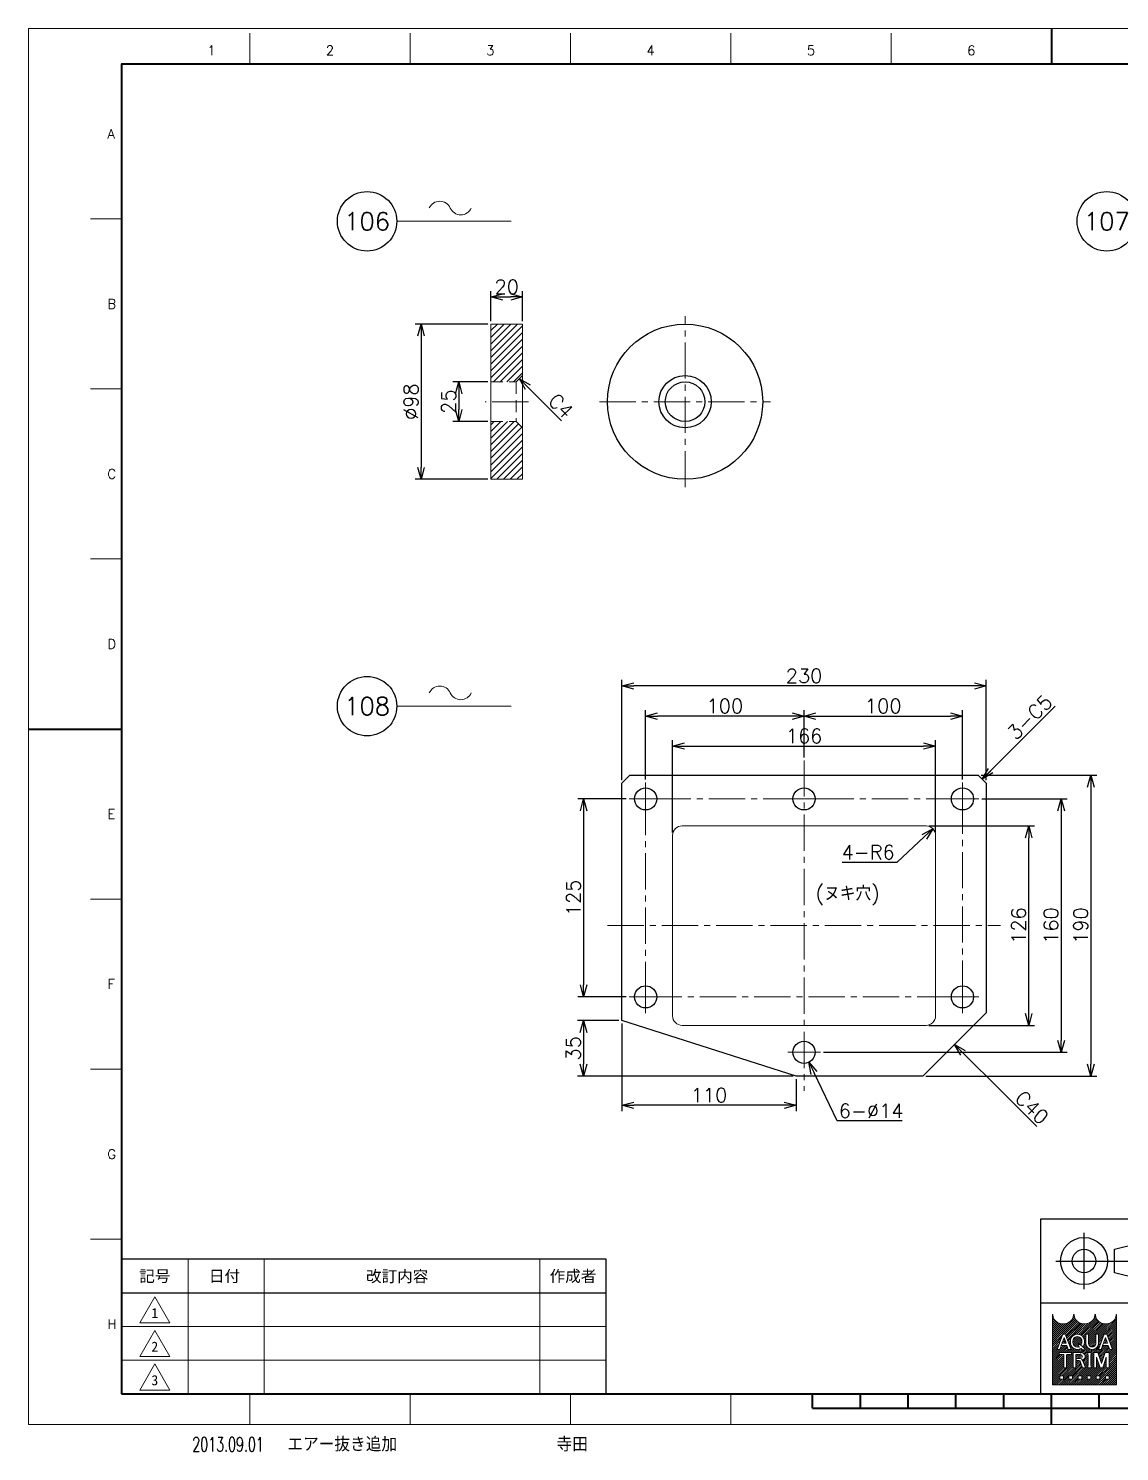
# Model space of a CAD drawing. Header units: millimetres. Extents: x 0 to 1252, y -17 to 882.
# Drawn here: x 0 to 689, y -17 to 882 of the extents above; entities that cross this region are included whole.
import ezdxf
from ezdxf import colors
from ezdxf.entities.mleader import LeaderData, LeaderLine
from ezdxf.enums import TextEntityAlignment as Align
from ezdxf.math import Vec2, Vec3

# ---------------------------------------------------------------- set-up
doc = ezdxf.new("R2010")
doc.units = ezdxf.units.MM
doc.header["$LTSCALE"] = 1.2
doc.header["$PDMODE"] = 99
doc.header["$PDSIZE"] = 1
doc.linetypes.add('CENTER2', pattern=[28.575, 19.05, -3.175, 3.175, -3.175])
doc.linetypes.add('HIDDEN', pattern=[9.525, 6.35, -3.175])
for name, color, linetype, lineweight in [('04_HIDDEN', 2, 'HIDDEN', 13), ('05_CENTER', 4, 'CENTER2', 13), ('07_TEXT', 3, 'Continuous', 13), ('08_DIM', 3, 'Continuous', 13), ('90_FRAME', 5, 'Continuous', 35)]:
    doc.layers.add(name, color=color, linetype=linetype, lineweight=lineweight)
doc.layers.add('91_BLANK', color=5, linetype='Continuous', lineweight=0, plot=False)
doc.styles.add('KSS_TXT', font='txt.shx', dxfattribs={"bigfont": 'extfont2.shx'})
doc.styles.add('KSS_TXT_L', font='txt.shx', dxfattribs={"height": 9, "bigfont": 'extfont2.shx'})
doc.styles.add('KSS_TXT_S', font='txt.shx', dxfattribs={"height": 6, "bigfont": 'extfont2.shx'})
doc.styles.add('MS_G', font='MS Gothic.ttf')
doc.styles.get("Standard").update_dxf_attribs({"font": 'txt.shx', "bigfont": 'extfont2.shx'})
doc.styles.add('表題用', font='MS PGothic.ttf')
doc.dimstyles.new('KSS_DIM', dxfattribs={"dimscale": 3, "dimtxt": 3, "dimasz": 2.5, "dimexe": 1.25, "dimexo": 0.625, "dimtad": 1, "dimdsep": 46, "dimtxsty": 'KSS_TXT', "dimblk": 'OPEN30', "dimcen": 0, "dimazin": 2, "dimtfac": 0.75, "dimtmove": 0, "dimatfit": 3, "dimldrblk": 'OPEN30', "dimfxl": 1.25, "dimtolj": 1, "dimarcsym": 0})
doc.dimstyles.new('KSS_DIM$3', dxfattribs={"dimscale": 3, "dimtxt": 3, "dimasz": 2.5, "dimexe": 1.25, "dimexo": 0.625, "dimtad": 1, "dimtih": 1, "dimtoh": 1, "dimdsep": 46, "dimtxsty": 'KSS_TXT', "dimblk": 'OPEN30', "dimcen": 0, "dimazin": 2, "dimtfac": 0.75, "dimtofl": 0, "dimtmove": 0, "dimatfit": 3, "dimldrblk": 'OPEN30', "dimfxl": 1.25, "dimtolj": 1, "dimarcsym": 0})
doc.dimstyles.new('KSS_DIM$4', dxfattribs={"dimscale": 3, "dimtxt": 3, "dimasz": 2.5, "dimexe": 1.25, "dimexo": 0.625, "dimtad": 1, "dimtih": 1, "dimtoh": 1, "dimdsep": 46, "dimtxsty": 'KSS_TXT', "dimblk": 'OPEN30', "dimcen": 0, "dimse1": 1, "dimazin": 2, "dimtfac": 0.75, "dimtofl": 0, "dimtmove": 0, "dimatfit": 3, "dimldrblk": 'OPEN30', "dimfxl": 1.25, "dimtolj": 1, "dimarcsym": 0})

# ---------------------------------------------------------------- blocks, each defined once
blk = doc.blocks.new('AM_BALLOON1')
at = {"transparency": 16777216}
blk.add_circle((0, 0), 5, dxfattribs=at)
blk.add_attdef('B_NUMBER', text='', height=3, dxfattribs=at).set_placement((0, 0), align=Align.MIDDLE_CENTER)
blk = doc.blocks.new('_OPEN')
at = {"color": 0, "linetype": 'ByBlock'}
for p, q in [((-1, 0.17), (0, 0)), ((0, 0), (-1, -0.17)), ((0, 0), (-1, 0))]:
    blk.add_line(p, q, dxfattribs=at)
blk = doc.blocks.new('p1ba05')
for centre, start, end in [((-2.95, 0.29), 24.2276, 155.5758), ((0, 1.62), 204.2276, 335.5758)]:
    blk.add_arc(centre, 1.62, start, end)
blk = doc.blocks.new('_Open30')
at = {"color": 0, "linetype": 'ByBlock', "lineweight": -2}
for p, q in [((-1, 0.27), (0, 0)), ((0, 0), (-1, -0.27)), ((0, 0), (-1, 0))]:
    blk.add_line(p, q, dxfattribs=at)
blk = doc.blocks.new('*D151')
at = {"layer": '08_DIM', "color": 0, "lineweight": -2, "transparency": 16777216}
for p, q in [((389.6, 407.31), (389.6, 451.08)), ((489.6, 421.3), (489.6, 451.08)), ((482.1, 447.33), (397.1, 447.33))]:
    blk.add_line(p, q, dxfattribs=at)
at = {"layer": 'Defpoints', "color": 0, "transparency": 16777216}
for p in [(389.6, 447.33), (489.6, 419.43), (389.6, 405.43)]:
    blk.add_point(p, dxfattribs=at)
at = {"layer": '08_DIM', "color": 0, "lineweight": -2, "transparency": 16777216, "xscale": 7.5, "yscale": 7.5, "zscale": 7.5, "rotation": 180}
blk.add_blockref('_Open30', (389.6, 447.33), dxfattribs=at)
at = {"layer": '08_DIM', "color": 0, "lineweight": -2, "transparency": 16777216, "xscale": 7.5, "yscale": 7.5, "zscale": 7.5}
blk.add_blockref('_Open30', (489.6, 447.33), dxfattribs=at)
at = {"layer": '08_DIM', "color": 0, "transparency": 16777216, "insert": (439.6, 453.7), "char_height": 9, "attachment_point": 5, "style": 'KSS_TXT'}
blk.add_mtext('\\A1;100', dxfattribs=at)
blk = doc.blocks.new('*D152')
at = {"layer": '08_DIM', "color": 0, "lineweight": -2, "transparency": 16777216}
for p, q in [((489.6, 421.3), (489.6, 451.08)), ((589.6, 407.31), (589.6, 451.08)), ((497.1, 447.33), (582.1, 447.33))]:
    blk.add_line(p, q, dxfattribs=at)
at = {"layer": 'Defpoints', "color": 0, "transparency": 16777216}
for p in [(589.6, 447.33), (489.6, 419.43), (589.6, 405.43)]:
    blk.add_point(p, dxfattribs=at)
at = {"layer": '08_DIM', "color": 0, "lineweight": -2, "transparency": 16777216, "xscale": 7.5, "yscale": 7.5, "zscale": 7.5, "rotation": 180}
blk.add_blockref('_Open30', (489.6, 447.33), dxfattribs=at)
at = {"layer": '08_DIM', "color": 0, "lineweight": -2, "transparency": 16777216, "xscale": 7.5, "yscale": 7.5, "zscale": 7.5}
blk.add_blockref('_Open30', (589.6, 447.33), dxfattribs=at)
at = {"layer": '08_DIM', "color": 0, "transparency": 16777216, "insert": (539.6, 453.7), "char_height": 9, "attachment_point": 5, "style": 'KSS_TXT'}
blk.add_mtext('\\A1;100', dxfattribs=at)
blk = doc.blocks.new('*D153')
at = {"layer": '08_DIM', "color": 0, "lineweight": -2, "transparency": 16777216}
for p, q in [((374.6, 406.96), (374.6, 470.18)), ((604.6, 406.96), (604.6, 470.18)), ((597.1, 466.43), (382.1, 466.43))]:
    blk.add_line(p, q, dxfattribs=at)
at = {"layer": 'Defpoints', "color": 0, "transparency": 16777216}
for p in [(374.6, 466.43), (374.6, 405.09), (604.6, 405.09)]:
    blk.add_point(p, dxfattribs=at)
at = {"layer": '08_DIM', "color": 0, "lineweight": -2, "transparency": 16777216, "xscale": 7.5, "yscale": 7.5, "zscale": 7.5, "rotation": 180}
blk.add_blockref('_Open30', (374.6, 466.43), dxfattribs=at)
at = {"layer": '08_DIM', "color": 0, "lineweight": -2, "transparency": 16777216, "xscale": 7.5, "yscale": 7.5, "zscale": 7.5}
blk.add_blockref('_Open30', (604.6, 466.43), dxfattribs=at)
at = {"layer": '08_DIM', "color": 0, "transparency": 16777216, "insert": (489.6, 472.81), "char_height": 9, "attachment_point": 5, "style": 'KSS_TXT'}
blk.add_mtext('\\A1;230', dxfattribs=at)
blk = doc.blocks.new('*D154')
at = {"layer": '08_DIM', "color": 0, "lineweight": -2, "transparency": 16777216}
for p, q in [((377.38, 395.09), (346.69, 395.09)), ((350.44, 387.59), (350.44, 277.59)), ((377.38, 270.09), (346.69, 270.09))]:
    blk.add_line(p, q, dxfattribs=at)
at = {"layer": 'Defpoints', "color": 0, "transparency": 16777216}
for p in [(379.26, 395.09), (350.44, 270.09), (379.26, 270.09)]:
    blk.add_point(p, dxfattribs=at)
at = {"layer": '08_DIM', "color": 0, "lineweight": -2, "transparency": 16777216, "xscale": 7.5, "yscale": 7.5, "zscale": 7.5}
for p, rotation in [((350.44, 395.09), 90), ((350.44, 270.09), 270)]:
    blk.add_blockref('_Open30', p, dxfattribs=dict(at, rotation=rotation))
at = {"layer": '08_DIM', "color": 0, "transparency": 16777216, "insert": (344.06, 332.59), "char_height": 9, "attachment_point": 5, "rotation": 90, "style": 'KSS_TXT'}
blk.add_mtext('\\A1;125', dxfattribs=at)
blk = doc.blocks.new('*D155')
at = {"layer": '08_DIM', "color": 0, "lineweight": -2, "transparency": 16777216}
for p, q in [((601.81, 395.09), (655.64, 395.09)), ((651.89, 387.59), (651.89, 242.59)), ((501.81, 235.09), (655.64, 235.09))]:
    blk.add_line(p, q, dxfattribs=at)
at = {"layer": 'Defpoints', "color": 0, "transparency": 16777216}
for p in [(599.94, 395.09), (499.94, 235.09), (651.89, 235.09)]:
    blk.add_point(p, dxfattribs=at)
at = {"layer": '08_DIM', "color": 0, "lineweight": -2, "transparency": 16777216, "xscale": 7.5, "yscale": 7.5, "zscale": 7.5}
for p, rotation in [((651.89, 395.09), 90), ((651.89, 235.09), 270)]:
    blk.add_blockref('_Open30', p, dxfattribs=dict(at, rotation=rotation))
at = {"layer": '08_DIM', "color": 0, "transparency": 16777216, "insert": (645.52, 315.09), "char_height": 9, "attachment_point": 5, "rotation": 90, "style": 'KSS_TXT'}
blk.add_mtext('\\A1;160', dxfattribs=at)
blk = doc.blocks.new('*D156')
at = {"layer": '08_DIM', "color": 0, "lineweight": -2, "transparency": 16777216}
for p, q in [((568.47, 378.09), (635.14, 378.09)), ((631.39, 259.59), (631.39, 370.59)), ((568.47, 252.09), (635.14, 252.09))]:
    blk.add_line(p, q, dxfattribs=at)
at = {"layer": 'Defpoints', "color": 0, "transparency": 16777216}
for p in [(566.6, 378.09), (631.39, 378.09), (566.6, 252.09)]:
    blk.add_point(p, dxfattribs=at)
at = {"layer": '08_DIM', "color": 0, "lineweight": -2, "transparency": 16777216, "xscale": 7.5, "yscale": 7.5, "zscale": 7.5}
for p, rotation in [((631.39, 378.09), 90), ((631.39, 252.09), 270)]:
    blk.add_blockref('_Open30', p, dxfattribs=dict(at, rotation=rotation))
at = {"layer": '08_DIM', "color": 0, "transparency": 16777216, "insert": (625.02, 315.09), "char_height": 9, "attachment_point": 5, "rotation": 90, "style": 'KSS_TXT'}
blk.add_mtext('\\A1;126', dxfattribs=at)
blk = doc.blocks.new('*D157')
at = {"layer": '08_DIM', "color": 0, "lineweight": -2, "transparency": 16777216}
for p, q in [((601.47, 410.09), (674.4, 410.09)), ((670.65, 402.59), (670.65, 227.59)), ((566.47, 220.09), (674.4, 220.09))]:
    blk.add_line(p, q, dxfattribs=at)
at = {"layer": 'Defpoints', "color": 0, "transparency": 16777216}
for p in [(599.6, 410.09), (564.6, 220.09), (670.65, 220.09)]:
    blk.add_point(p, dxfattribs=at)
at = {"layer": '08_DIM', "color": 0, "lineweight": -2, "transparency": 16777216, "xscale": 7.5, "yscale": 7.5, "zscale": 7.5}
for p, rotation in [((670.65, 410.09), 90), ((670.65, 220.09), 270)]:
    blk.add_blockref('_Open30', p, dxfattribs=dict(at, rotation=rotation))
at = {"layer": '08_DIM', "color": 0, "transparency": 16777216, "insert": (664.28, 315.09), "char_height": 9, "attachment_point": 5, "rotation": 90, "style": 'KSS_TXT'}
blk.add_mtext('\\A1;190', dxfattribs=at)
blk = doc.blocks.new('*D158')
at = {"layer": '08_DIM', "color": 0, "lineweight": -2, "transparency": 16777216}
for p, q in [((374.6, 253.21), (374.6, 197.92)), ((484.6, 218.21), (484.6, 197.92)), ((477.1, 201.67), (382.1, 201.67))]:
    blk.add_line(p, q, dxfattribs=at)
at = {"layer": 'Defpoints', "color": 0, "transparency": 16777216}
for p in [(374.6, 255.09), (484.6, 220.09), (374.6, 201.67)]:
    blk.add_point(p, dxfattribs=at)
at = {"layer": '08_DIM', "color": 0, "lineweight": -2, "transparency": 16777216, "xscale": 7.5, "yscale": 7.5, "zscale": 7.5, "rotation": 180}
blk.add_blockref('_Open30', (374.6, 201.67), dxfattribs=at)
at = {"layer": '08_DIM', "color": 0, "lineweight": -2, "transparency": 16777216, "xscale": 7.5, "yscale": 7.5, "zscale": 7.5}
blk.add_blockref('_Open30', (484.6, 201.67), dxfattribs=at)
at = {"layer": '08_DIM', "color": 0, "transparency": 16777216, "insert": (429.6, 208.04), "char_height": 9, "attachment_point": 5, "style": 'KSS_TXT'}
blk.add_mtext('\\A1;110', dxfattribs=at)
blk = doc.blocks.new('*D159')
at = {"layer": '08_DIM', "color": 0, "lineweight": -2, "transparency": 16777216}
for p, q in [((372.72, 255.09), (346.61, 255.09)), ((350.36, 247.59), (350.36, 227.59)), ((482.72, 220.09), (346.61, 220.09))]:
    blk.add_line(p, q, dxfattribs=at)
at = {"layer": 'Defpoints', "color": 0, "transparency": 16777216}
for p in [(374.6, 255.09), (350.36, 220.09), (484.6, 220.09)]:
    blk.add_point(p, dxfattribs=at)
at = {"layer": '08_DIM', "color": 0, "lineweight": -2, "transparency": 16777216, "xscale": 7.5, "yscale": 7.5, "zscale": 7.5}
for p, rotation in [((350.36, 255.09), 90), ((350.36, 220.09), 270)]:
    blk.add_blockref('_Open30', p, dxfattribs=dict(at, rotation=rotation))
at = {"layer": '08_DIM', "color": 0, "transparency": 16777216, "insert": (343.98, 237.59), "char_height": 9, "attachment_point": 5, "rotation": 90, "style": 'KSS_TXT'}
blk.add_mtext('\\A1;35', dxfattribs=at)
blk = doc.blocks.new('*D160')
at = {"layer": '08_DIM', "color": 0, "lineweight": -2, "transparency": 16777216}
for p, q in [((406.6, 373.96), (406.6, 432.18)), ((572.6, 373.96), (572.6, 432.18)), ((414.1, 428.43), (565.1, 428.43))]:
    blk.add_line(p, q, dxfattribs=at)
at = {"layer": 'Defpoints', "color": 0, "transparency": 16777216}
for p in [(572.6, 428.43), (406.6, 372.09), (572.6, 372.09)]:
    blk.add_point(p, dxfattribs=at)
at = {"layer": '08_DIM', "color": 0, "lineweight": -2, "transparency": 16777216, "xscale": 7.5, "yscale": 7.5, "zscale": 7.5, "rotation": 180}
blk.add_blockref('_Open30', (406.6, 428.43), dxfattribs=at)
at = {"layer": '08_DIM', "color": 0, "lineweight": -2, "transparency": 16777216, "xscale": 7.5, "yscale": 7.5, "zscale": 7.5}
blk.add_blockref('_Open30', (572.6, 428.43), dxfattribs=at)
at = {"layer": '08_DIM', "color": 0, "transparency": 16777216, "insert": (489.6, 434.81), "char_height": 9, "attachment_point": 5, "style": 'KSS_TXT'}
blk.add_mtext('\\A1;166', dxfattribs=at)
blk = doc.blocks.new('*D162')
at = {"layer": '08_DIM', "color": 0, "lineweight": -2, "transparency": 16777216}
for p, q in [((510.54, 191.76), (495.91, 222.03)), ((551.48, 191.76), (510.54, 191.76))]:
    blk.add_line(p, q, dxfattribs=at)
at = {"layer": 'Defpoints', "color": 0, "transparency": 16777216}
for p in [(486.55, 241.39), (492.65, 228.79)]:
    blk.add_point(p, dxfattribs=at)
at = {"layer": '08_DIM', "color": 0, "lineweight": -2, "transparency": 16777216, "xscale": 7.5, "yscale": 7.5, "zscale": 7.5, "rotation": 115.7984136976981}
blk.add_blockref('_Open30', (492.65, 228.79), dxfattribs=at)
at = {"layer": '08_DIM', "color": 0, "transparency": 16777216, "insert": (531.95, 198.14), "char_height": 9, "attachment_point": 5, "style": 'KSS_TXT'}
blk.add_mtext('\\A1;6-%%C14', dxfattribs=at)
blk = doc.blocks.new('*D163')
at = {"layer": '08_DIM', "color": 0, "lineweight": -2, "transparency": 16777216}
for p, q in [((291.91, 696.75), (291.91, 715.77)), ((299.41, 712.02), (304.41, 712.02)), ((311.91, 696.75), (311.91, 715.77))]:
    blk.add_line(p, q, dxfattribs=at)
at = {"layer": 'Defpoints', "color": 0, "transparency": 16777216}
for p in [(311.91, 712.02), (291.91, 694.88), (311.91, 694.88)]:
    blk.add_point(p, dxfattribs=at)
at = {"layer": '08_DIM', "color": 0, "lineweight": -2, "transparency": 16777216, "xscale": 7.5, "yscale": 7.5, "zscale": 7.5, "rotation": 180}
blk.add_blockref('_Open30', (291.91, 712.02), dxfattribs=at)
at = {"layer": '08_DIM', "color": 0, "lineweight": -2, "transparency": 16777216, "xscale": 7.5, "yscale": 7.5, "zscale": 7.5}
blk.add_blockref('_Open30', (311.91, 712.02), dxfattribs=at)
at = {"layer": '08_DIM', "color": 0, "transparency": 16777216, "insert": (301.91, 718.4), "char_height": 9, "attachment_point": 5, "style": 'KSS_TXT'}
blk.add_mtext('\\A1;20', dxfattribs=at)
blk = doc.blocks.new('*D164')
at = {"layer": '08_DIM', "color": 0, "lineweight": -2, "transparency": 16777216}
for p, q in [((290.04, 658.38), (267.85, 658.38)), ((271.6, 650.88), (271.6, 640.88)), ((290.04, 633.38), (267.85, 633.38))]:
    blk.add_line(p, q, dxfattribs=at)
at = {"layer": 'Defpoints', "color": 0, "transparency": 16777216}
for p in [(291.91, 658.38), (271.6, 633.38), (291.91, 633.38)]:
    blk.add_point(p, dxfattribs=at)
at = {"layer": '08_DIM', "color": 0, "lineweight": -2, "transparency": 16777216, "xscale": 7.5, "yscale": 7.5, "zscale": 7.5}
for p, rotation in [((271.6, 658.38), 90), ((271.6, 633.38), 270)]:
    blk.add_blockref('_Open30', p, dxfattribs=dict(at, rotation=rotation))
at = {"layer": '08_DIM', "color": 0, "transparency": 16777216, "insert": (265.22, 645.88), "char_height": 9, "attachment_point": 5, "rotation": 90, "style": 'KSS_TXT'}
blk.add_mtext('\\A1;25', dxfattribs=at)
blk = doc.blocks.new('*D165')
at = {"layer": '08_DIM', "color": 0, "lineweight": -2, "transparency": 16777216}
for p, q in [((290.04, 694.88), (244.1, 694.88)), ((247.85, 687.38), (247.85, 604.38)), ((290.03, 596.88), (244.1, 596.88))]:
    blk.add_line(p, q, dxfattribs=at)
at = {"layer": 'Defpoints', "color": 0, "transparency": 16777216}
for p in [(291.91, 694.88), (247.85, 596.88), (291.91, 596.88)]:
    blk.add_point(p, dxfattribs=at)
at = {"layer": '08_DIM', "color": 0, "lineweight": -2, "transparency": 16777216, "xscale": 7.5, "yscale": 7.5, "zscale": 7.5}
for p, rotation in [((247.85, 694.88), 90), ((247.85, 596.88), 270)]:
    blk.add_blockref('_Open30', p, dxfattribs=dict(at, rotation=rotation))
at = {"layer": '08_DIM', "color": 0, "transparency": 16777216, "insert": (241.48, 645.88), "char_height": 9, "attachment_point": 5, "rotation": 90, "style": 'KSS_TXT'}
blk.add_mtext('\\A1;\\A1;%%c98', dxfattribs=at)
blk = doc.blocks.new('*D173')
at = {"layer": '08_DIM', "color": 0, "lineweight": -2, "transparency": 16777216}
for p, q in [((548.47, 355.06), (565.51, 371.06)), ((513.59, 355.06), (548.47, 355.06))]:
    blk.add_line(p, q, dxfattribs=at)
at = {"layer": 'Defpoints', "color": 0, "transparency": 16777216}
for p in [(566.6, 372.09), (570.97, 376.2)]:
    blk.add_point(p, dxfattribs=at)
at = {"layer": '08_DIM', "color": 0, "lineweight": -2, "transparency": 16777216, "xscale": 7.5, "yscale": 7.5, "zscale": 7.5, "rotation": 43.21025258121513}
blk.add_blockref('_Open30', (570.97, 376.2), dxfattribs=at)
at = {"layer": '08_DIM', "color": 0, "transparency": 16777216, "insert": (530.09, 361.43), "char_height": 9, "attachment_point": 5, "style": 'KSS_TXT'}
blk.add_mtext('\\A1;4-R6', dxfattribs=at)

msp = doc.modelspace()

# ---------------------------------------------------------------- hatches: boundary and pattern name
h = msp.add_hatch()
h.set_pattern_fill('_USER', color=3, scale=3, angle=134.999217, style=0, pattern_type=0)
h.set_pattern_definition([(45.000783, (-20345.0912, -17396.9677), (-2.12134933, 2.12129135), [])])
h.paths.add_polyline_path([(291.912, 694.88), (311.912, 694.879), (311.912, 662.381), (307.912, 658.381), (291.912, 658.382)])
h.paths.add_polyline_path([(311.911, 596.884), (291.911, 596.884), (291.912, 633.382), (307.912, 633.382), (311.912, 629.382)])
at = {"layer": '90_FRAME', "lineweight": 5}
h = msp.add_hatch(dxfattribs=at)
h.set_pattern_fill('_USER', color=4, scale=0.9, angle=45, pattern_type=0)
h.set_pattern_definition([(45, (-1212.831, -19.19725), (-0.6363961, 0.6363961), [])])
edge = h.paths.add_edge_path()
edge.add_arc((686.757, 69.336), 0.192, 90, 180)
edge.add_ellipse((680.033, 69.336), major_axis=(-6.532, 0), ratio=0.8823529, start_angle=360, end_angle=540, ccw=False)
edge.add_arc((673.309, 69.336), 0.192, 3.187318, 180)
edge.add_ellipse((666.585, 69.336), major_axis=(-6.532, 0), ratio=0.8823529, start_angle=360, end_angle=540, ccw=False)
edge.add_arc((659.86, 69.336), 0.192, 3.187318, 180)
edge.add_ellipse((653.136, 69.336), major_axis=(-6.532, 0), ratio=0.8823529, start_angle=360, end_angle=540, ccw=False)
edge.add_arc((646.412, 69.336), 0.192, 3.187318, 90)
edge.add_line((646.412, 69.528), (646.412, 25.149))
edge.add_line((646.412, 25.149), (686.757, 25.149))
edge.add_line((686.757, 25.149), (686.757, 69.528))
h.paths.add_polyline_path([(652.918, 57.076), (654.511, 57.076), (658.133, 47.516), (658.133, 47.47), (656.408, 47.47), (655.507, 50.003), (651.96, 50.003), (652.48, 51.463), (654.987, 51.463), (653.714, 55.036), (651.02, 47.47), (649.295, 47.47), (649.295, 47.516)], flags=16)
edge = h.paths.add_edge_path(flags=16)
edge.add_ellipse((662.142, 52.849), major_axis=(-4.419, 0), ratio=0.9565217, start_angle=180, end_angle=360, ccw=False)
edge.add_line((666.561, 52.849), (666.561, 51.697))
edge.add_ellipse((662.142, 51.697), major_axis=(-4.419, 0), ratio=0.9565217, start_angle=142.105255, end_angle=180, ccw=False)
edge.add_line((665.629, 49.101), (664.391, 50.121))
edge.add_ellipse((662.142, 51.81), major_axis=(2.818, 0), ratio=0.9950358, start_angle=-37.042763, end_angle=0)
edge.add_line((664.96, 51.81), (664.96, 52.736))
edge.add_ellipse((662.142, 52.736), major_axis=(2.818, 0), ratio=0.9947183, start_angle=360, end_angle=540)
edge.add_line((659.324, 52.736), (659.324, 51.81))
edge.add_ellipse((662.142, 51.81), major_axis=(2.818, 0), ratio=0.9950358, start_angle=-180, end_angle=-65.757949)
edge.add_line((663.299, 49.253), (662.514, 50.017))
edge.add_line((662.514, 50.017), (663.365, 50.92))
edge.add_line((663.365, 50.92), (666.923, 47.988))
edge.add_line((666.923, 47.988), (665.812, 46.808))
edge.add_line((665.812, 46.808), (664.476, 48.108))
edge.add_ellipse((662.142, 51.697), major_axis=(-4.419, 0), ratio=0.9565217, start_angle=0, end_angle=121.883625, ccw=False)
edge.add_line((657.723, 51.697), (657.723, 52.849))
h.paths.add_polyline_path([(658.419, 45.549), (658.419, 44.204), (655.537, 44.204, 0.4142136), (655.345, 44.012), (655.345, 35.943), (653.616, 35.943), (653.616, 44.012, 0.4142136), (653.424, 44.204), (650.542, 44.204), (650.542, 45.549)], flags=16)
edge = h.paths.add_edge_path(flags=16)
edge.add_line((659.514, 45.549), (663.932, 45.549))
edge.add_ellipse((663.932, 43.022), major_axis=(-3.101, 0), ratio=0.8148203, start_angle=111.386975, end_angle=270, ccw=False)
edge.add_arc((664.408, 39.597), 1.256, 22.272952, 58.553113, ccw=False)
edge.add_line((665.57, 40.074), (667.226, 36.02))
edge.add_line((667.226, 36.02), (667.226, 35.943))
edge.add_line((667.226, 35.943), (665.362, 35.943))
edge.add_line((665.362, 35.943), (663.9, 40.014))
edge.add_arc((663.187, 39.727), 0.768, 21.928298, 90)
edge.add_line((663.187, 40.495), (661.3, 40.495))
edge.add_line((661.3, 40.495), (661.3, 41.84))
edge.add_line((661.3, 41.84), (664.163, 41.84))
edge.add_arc((664.122, 43.022), 1.183, 271.997057, 448.002943)
edge.add_line((664.163, 44.204), (661.243, 44.204))
edge.add_line((661.243, 44.204), (661.243, 35.943))
edge.add_line((661.243, 35.943), (659.514, 35.943))
edge.add_line((659.514, 35.943), (659.514, 45.549))
h.paths.add_polyline_path([(667.449, 57.076), (669.178, 57.076), (669.178, 51.697, 0.1750306), (669.941, 49.495, 0.2571496), (673.026, 49.495, 0.1750306), (673.789, 51.697), (673.789, 57.076), (675.518, 57.076), (675.518, 51.349, -0.3793912), (671.771, 47.47), (671.195, 47.47, -0.3793912), (667.449, 51.349)], flags=16)
h.paths.add_polyline_path([(668.683, 45.549), (670.796, 45.549), (670.796, 44.204, 0.4142136), (670.604, 44.012), (670.604, 37.48, 0.4142136), (670.796, 37.288), (670.796, 35.943), (668.683, 35.943), (668.683, 37.288, 0.4142136), (668.875, 37.48), (668.875, 44.012, 0.4142136), (668.683, 44.204)], flags=16)
h.paths.add_polyline_path([(672.527, 45.549), (675.036, 45.549), (677.33, 38.572), (679.624, 45.549), (682.134, 45.549), (682.134, 35.943), (680.405, 35.943), (680.405, 42.667), (678.194, 35.943), (676.465, 35.943), (674.254, 42.667), (674.256, 35.943), (672.527, 35.943)], flags=16)
h.paths.add_polyline_path([(679.043, 57.076), (680.636, 57.076), (684.258, 47.516), (684.258, 47.47), (682.533, 47.47), (681.632, 50.003), (678.085, 50.003), (678.605, 51.463), (681.112, 51.463), (679.839, 55.036), (677.145, 47.47), (675.42, 47.47), (675.42, 47.516)], flags=16)
h.paths.add_polyline_path([(651.023, 30.912), (653.328, 30.912), (653.328, 28.607), (651.023, 28.607)], flags=16)
h.paths.add_polyline_path([(656.786, 30.912), (659.092, 30.912), (659.092, 28.607), (656.786, 28.607)], flags=16)
h.paths.add_polyline_path([(662.55, 30.912), (664.855, 30.912), (664.855, 28.607), (662.55, 28.607)], flags=16)
h.paths.add_polyline_path([(668.314, 30.912), (670.619, 30.912), (670.619, 28.607), (668.314, 28.607)], flags=16)
h.paths.add_polyline_path([(674.077, 30.912), (676.383, 30.912), (676.383, 28.607), (674.077, 28.607)], flags=16)
h.paths.add_polyline_path([(679.841, 30.912), (682.146, 30.912), (682.146, 28.607), (679.841, 28.607)], flags=16)

# ---------------------------------------------------------------- linework, layer by layer
at = {"color": 3}
for p, q in [((374.599, 405.089), (379.599, 410.089)), ((374.599, 255.089), (374.599, 405.089)), ((379.599, 410.089), (599.599, 410.089)), ((599.599, 410.089), (604.599, 405.089)), ((604.599, 405.089), (604.599, 260.089)), ((484.599, 220.089), (374.599, 255.089)), ((604.599, 260.089), (564.599, 220.089)), ((564.599, 220.089), (484.599, 220.089))]:
    msp.add_line(p, q, dxfattribs=at)
for centre, radius in [((414.496, 645.882), 49), ((414.496, 645.882), 16.5), ((414.496, 645.882), 12.5), ((389.599, 395.089), 7), ((489.599, 395.089), 7), ((589.599, 395.089), 7), ((389.599, 270.089), 7), ((589.599, 270.089), 7), ((489.599, 235.089), 7)]:
    msp.add_circle(centre, radius, dxfattribs=at)
at = {"layer": '04_HIDDEN', "color": 3}
msp.add_line((307.912, 658.381), (307.912, 633.382), dxfattribs=at)
for points in [[(311.912, 694.879), (291.912, 694.88), (291.912, 658.382), (307.912, 658.381), (311.912, 662.381)], [(311.911, 596.884), (291.911, 596.884), (291.912, 633.382), (307.912, 633.382), (311.912, 629.382)]]:
    msp.add_lwpolyline(points, close=True, dxfattribs=at)
at = {"layer": '05_CENTER'}
for p, q in [((414.496, 591.882), (414.496, 699.882)), ((315.552, 645.882), (288.199, 645.882)), ((360.496, 645.882), (468.496, 645.882)), ((489.599, 419.428), (489.599, 210.751)), ((389.599, 405.431), (389.599, 384.748)), ((589.599, 405.431), (589.599, 384.748)), ((399.94, 395.089), (379.258, 395.089)), ((499.94, 395.089), (479.258, 395.089)), ((579.258, 395.089), (599.94, 395.089)), ((365.623, 315.089), (613.575, 315.089)), ((389.599, 259.748), (389.599, 280.431)), ((589.599, 259.748), (589.599, 280.431)), ((399.94, 270.089), (379.258, 270.089)), ((579.258, 270.089), (599.94, 270.089)), ((499.94, 235.089), (479.258, 235.089))]:
    msp.add_line(p, q, dxfattribs=at)
msp.add_lwpolyline([(389.599, 270.089), (589.599, 270.089), (589.599, 395.089), (389.599, 395.089)], close=True, dxfattribs=at)
at = {"layer": '08_DIM'}
for p, q in [((232.529, 759.771), (304.661, 759.771)), ((232.529, 453.625), (304.661, 453.625))]:
    msp.add_line(p, q, dxfattribs=at)
msp.add_lwpolyline([(311.912, 694.879), (291.911, 694.879), (291.911, 596.884), (311.912, 596.884)], close=True, dxfattribs=at)
msp.add_lwpolyline([(412.599, 378.089), (566.599, 378.089, -0.4142136), (572.599, 372.089), (572.599, 258.089, -0.4142136), (566.599, 252.089), (412.599, 252.089, -0.4142136), (406.599, 258.089), (406.599, 372.089, -0.4142136)], format="xyb", close=True, dxfattribs=at)
at = {"layer": '90_FRAME'}
for p, q in [((645.816, 881.55), (645.816, 858.923)), ((0, 439.219), (58.747, 439.219)), ((495.029, 10.467), (495.029, 19.515)), ((525.187, 10.467), (525.187, 19.515)), ((555.344, 10.467), (555.344, 19.515)), ((585.501, 10.467), (585.501, 19.515)), ((615.659, 10.467), (615.659, 19.515)), ((645.816, 0), (645.816, 19.515)), ((675.974, 10.467), (675.974, 19.515)), ((495.029, 10.467), (796.603, 10.467))]:
    msp.add_line(p, q, dxfattribs=at)
at = {"layer": '90_FRAME', "color": 4, "lineweight": 13}
for p, q in [((139.699, 858.923), (139.699, 878.525)), ((240.923, 858.923), (240.923, 878.525)), ((342.146, 858.923), (342.146, 878.525)), ((443.369, 858.923), (443.369, 878.525)), ((544.593, 858.923), (544.593, 878.525)), ((58.747, 761.326), (39.144, 761.326)), ((58.747, 653.957), (39.144, 653.957)), ((58.747, 546.588), (39.144, 546.588)), ((58.747, 331.85), (39.144, 331.85)), ((58.747, 224.48), (39.144, 224.48)), ((58.747, 117.111), (39.144, 117.111)), ((139.699, 0), (139.699, 19.515)), ((240.923, 0), (240.923, 19.515)), ((342.146, 0), (342.146, 19.515)), ((443.369, 0), (443.369, 19.515))]:
    msp.add_line(p, q, dxfattribs=at)
at = {"layer": '90_FRAME', "color": 0, "lineweight": 25}
for p, q in [((666.358, 85.491), (666.358, 121.131)), ((648.538, 103.311), (718.333, 103.311)), ((58.747, 83.158), (364.747, 83.158)), ((882.207, 76.793), (638.886, 76.793))]:
    msp.add_line(p, q, dxfattribs=at)
at = {"layer": '90_FRAME', "color": 0, "lineweight": 13}
for p, q in [((100.747, 19.515), (100.747, 104.372)), ((148.747, 19.515), (148.747, 104.372)), ((322.747, 19.515), (322.747, 104.372)), ((58.747, 61.943), (364.747, 61.943)), ((58.747, 40.729), (364.747, 40.729))]:
    msp.add_line(p, q, dxfattribs=at)
at = {"layer": '90_FRAME', "color": 4, "lineweight": 5}
for p, q in [((646.412, 25.149), (646.412, 69.528)), ((686.757, 69.528), (686.757, 25.149)), ((649.295, 47.516), (652.918, 57.076)), ((651.02, 47.47), (653.714, 55.036)), ((652.918, 57.076), (654.511, 57.076)), ((654.987, 51.463), (653.714, 55.036)), ((658.133, 47.516), (654.511, 57.076)), ((667.449, 51.349), (667.449, 57.076)), ((669.178, 57.076), (667.449, 57.076)), ((669.178, 51.697), (669.178, 57.076)), ((673.789, 51.697), (673.789, 57.076)), ((673.789, 57.076), (675.518, 57.076)), ((675.42, 47.516), (679.043, 57.076)), ((675.518, 51.349), (675.518, 57.076)), ((677.145, 47.47), (679.839, 55.036)), ((679.043, 57.076), (680.636, 57.076)), ((681.112, 51.463), (679.839, 55.036)), ((684.258, 47.516), (680.636, 57.076)), ((649.295, 47.47), (649.295, 47.516)), ((649.295, 47.516), (649.295, 47.516)), ((649.295, 47.47), (649.295, 47.516)), ((649.295, 47.47), (651.02, 47.47)), ((650.542, 45.549), (658.419, 45.549)), ((650.542, 45.549), (650.542, 44.204)), ((651.96, 50.003), (652.48, 51.463)), ((651.96, 50.003), (655.507, 50.003)), ((652.48, 51.463), (654.987, 51.463)), ((656.408, 47.47), (655.507, 50.003)), ((658.133, 47.47), (656.408, 47.47)), ((657.723, 52.849), (657.723, 51.697)), ((658.133, 47.47), (658.133, 47.516)), ((658.419, 45.549), (658.419, 44.204)), ((659.324, 52.736), (659.324, 51.814)), ((659.514, 45.549), (659.514, 35.943)), ((659.514, 45.549), (663.932, 45.549)), ((662.514, 50.017), (663.365, 50.92)), ((662.514, 50.017), (663.299, 49.253)), ((663.365, 50.92), (666.923, 47.988)), ((664.391, 50.121), (665.629, 49.101)), ((664.476, 48.108), (665.812, 46.808)), ((664.96, 52.736), (664.96, 51.814)), ((665.812, 46.808), (666.923, 47.988)), ((666.561, 52.849), (666.561, 51.697)), ((668.683, 45.549), (670.796, 45.549)), ((668.683, 45.549), (668.683, 44.204)), ((670.796, 45.549), (670.796, 44.204)), ((671.771, 47.47), (671.195, 47.47)), ((672.527, 45.549), (672.527, 35.943)), ((672.527, 45.549), (675.036, 45.549)), ((677.33, 38.572), (675.036, 45.549)), ((675.42, 47.47), (675.42, 47.516)), ((675.42, 47.516), (675.42, 47.516)), ((675.42, 47.47), (675.42, 47.516)), ((675.42, 47.47), (677.145, 47.47)), ((677.33, 38.572), (679.624, 45.549)), ((678.085, 50.003), (678.605, 51.463)), ((678.085, 50.003), (681.632, 50.003)), ((678.605, 51.463), (681.112, 51.463)), ((682.134, 45.549), (679.624, 45.549)), ((682.533, 47.47), (681.632, 50.003)), ((682.134, 35.943), (682.134, 45.549)), ((684.258, 47.47), (682.533, 47.47)), ((684.258, 47.47), (684.258, 47.516)), ((650.542, 44.204), (653.424, 44.204)), ((653.616, 35.943), (653.616, 44.012)), ((653.616, 35.943), (655.345, 35.943)), ((655.345, 35.943), (655.345, 44.012)), ((655.537, 44.204), (658.419, 44.204)), ((659.514, 35.943), (661.243, 35.943)), ((661.243, 35.943), (661.243, 44.204)), ((661.243, 44.204), (664.163, 44.204)), ((661.3, 40.495), (661.3, 41.84)), ((661.3, 41.84), (664.163, 41.84)), ((661.3, 40.495), (663.187, 40.495)), ((663.9, 40.014), (665.362, 35.943)), ((665.362, 35.943), (667.226, 35.943)), ((665.57, 40.074), (667.226, 36.02)), ((667.226, 36.02), (667.226, 35.943)), ((668.683, 35.943), (668.683, 37.288)), ((668.683, 35.943), (670.796, 35.943)), ((668.875, 37.48), (668.875, 44.012)), ((670.604, 37.48), (670.604, 44.012)), ((670.796, 35.943), (670.796, 37.288)), ((672.527, 35.943), (674.256, 35.943)), ((674.256, 35.943), (674.254, 42.667)), ((676.465, 35.943), (674.254, 42.667)), ((676.465, 35.943), (678.194, 35.943)), ((678.194, 35.943), (680.405, 42.667)), ((680.405, 42.667), (680.405, 35.943)), ((680.405, 35.943), (682.134, 35.943)), ((651.023, 30.912), (653.328, 30.912)), ((651.023, 30.912), (651.023, 28.607)), ((653.328, 28.607), (651.023, 28.607)), ((653.328, 30.912), (653.328, 28.607)), ((656.786, 30.912), (659.092, 30.912)), ((656.786, 30.912), (656.786, 28.607)), ((659.092, 28.607), (656.786, 28.607)), ((659.092, 30.912), (659.092, 28.607)), ((662.55, 30.912), (664.855, 30.912)), ((662.55, 30.912), (662.55, 28.607)), ((664.855, 28.607), (662.55, 28.607)), ((664.855, 30.912), (664.855, 28.607)), ((668.314, 30.912), (670.619, 30.912)), ((668.314, 30.912), (668.314, 28.607)), ((670.619, 28.607), (668.314, 28.607)), ((670.619, 30.912), (670.619, 28.607)), ((674.077, 30.912), (676.383, 30.912)), ((674.077, 30.912), (674.077, 28.607)), ((676.383, 28.607), (674.077, 28.607)), ((676.383, 30.912), (676.383, 28.607)), ((682.146, 30.912), (679.841, 30.912)), ((679.841, 30.912), (679.841, 28.607)), ((679.841, 28.607), (682.146, 28.607)), ((682.146, 30.912), (682.146, 28.607)), ((686.757, 25.149), (646.412, 25.149))]:
    msp.add_line(p, q, dxfattribs=at)
at = {"layer": '90_FRAME'}
msp.add_lwpolyline([(58.747, 19.515), (1232.886, 19.515), (1232.886, 858.923), (58.747, 858.923)], close=True, dxfattribs=at)
at = {"layer": '90_FRAME', "color": 0, "lineweight": 25}
for points in [[(638.886, 19.515), (1232.886, 19.515), (1232.886, 129.829), (638.886, 129.829)], [(58.747, 19.515), (364.747, 19.515), (364.747, 104.372), (58.747, 104.372)]]:
    msp.add_lwpolyline(points, close=True, dxfattribs=at)
msp.add_lwpolyline([(685.663, 110.736), (715.363, 118.161), (715.363, 88.461), (685.663, 95.886), (685.663, 110.736)], dxfattribs=at)
at = {"layer": '90_FRAME', "color": 0, "lineweight": 13}
for points in [[(70.2, 64.196), (79.747, 80.731), (89.293, 64.196), (70.2, 64.196)], [(70.2, 42.982), (79.747, 59.517), (89.293, 42.982), (70.2, 42.982)], [(70.2, 21.768), (79.747, 38.303), (89.293, 21.768), (70.2, 21.768)]]:
    msp.add_lwpolyline(points, dxfattribs=at)
at = {"layer": '90_FRAME', "color": 0, "lineweight": 25}
for radius in [14.85, 7.425]:
    msp.add_circle((666.358, 103.311), radius, dxfattribs=at)
at = {"layer": '90_FRAME', "color": 4, "lineweight": 5}
for centre, radius, start, end in [((646.412, 69.336), 0.192, 0, 90), ((659.86, 69.336), 0.192, 0, 180), ((659.86, 69.336), 0.192, 0, 90), ((673.309, 69.336), 0.192, 0, 180), ((686.757, 69.336), 0.192, 90, 180), ((671.51, 51.523), 4.065, 182.450031, 265.555257), ((672.608, 51.652), 3.43, 179.252794, 218.964572), ((671.483, 52.296), 3.198, 241.157728, 298.842272), ((671.456, 51.523), 4.065, 274.444743, 357.549969), ((670.359, 51.652), 3.43, 321.035428, 0.747206), ((653.424, 44.012), 0.192, 0, 90), ((655.537, 44.012), 0.192, 90, 180), ((663.187, 39.727), 0.768, 21.928298, 90), ((664.122, 43.022), 1.183, 271.997057, 88.002943), ((664.408, 39.597), 1.256, 22.272952, 58.553113), ((668.683, 44.012), 0.192, 0, 90), ((668.683, 37.48), 0.192, 270, 0), ((670.796, 44.012), 0.192, 90, 180), ((670.796, 37.48), 0.192, 180, 270)]:
    msp.add_arc(centre, radius, start, end, dxfattribs=at)
for centre, major_axis, ratio, start_param, end_param in [((653.136, 69.336), (-6.532, 0), 0.8823529, 6.2831853, 9.424778), ((666.585, 69.336), (-6.532, 0), 0.8823529, 6.2831853, 9.424778), ((680.033, 69.336), (-6.532, 0), 0.8823529, 6.2831853, 9.424778), ((662.142, 52.849), (-4.419, 0), 0.9565217, 3.1415927, 6.2831853), ((662.142, 52.736), (2.818, 0), 0.9947183, 6.2831853, 9.424778), ((663.932, 43.022), (-3.101, 0), 0.8148203, 1.9440695, 4.712389)]:
    msp.add_ellipse(centre, major_axis=major_axis, ratio=ratio, start_param=start_param, end_param=end_param, dxfattribs=at)
at = {"layer": '90_FRAME', "color": 4, "lineweight": 5, "extrusion": (0, 0, -1)}
for centre, major_axis, ratio, start_param, end_param in [((662.142, 51.697), (-4.419, 0), 0.9565217, 4.1559148, 6.2831853), ((662.142, 51.81), (2.818, 0), 0.9950358, 7.430878, 9.424778), ((662.142, 51.81), (2.818, 0), 0.9950358, 6.2831853, 6.9297035), ((662.142, 51.697), (-4.419, 0), 0.9565217, 3.1415927, 3.8029807)]:
    msp.add_ellipse(centre, major_axis=major_axis, ratio=ratio, start_param=start_param, end_param=end_param, dxfattribs=at)
at = {"layer": '91_BLANK'}
msp.add_lwpolyline([(0, 0), (1252.488, 0), (1252.488, 881.55), (0, 881.55)], close=True, dxfattribs=at)

# ---------------------------------------------------------------- block references
at = {"layer": '08_DIM', "xscale": 4.5, "yscale": 4.5, "zscale": 4.5}
for p in [(272.902, 763.874), (272.902, 457.728)]:
    msp.add_blockref('p1ba05', p, dxfattribs=at)

# ---------------------------------------------------------------- texts
at = {"layer": '07_TEXT', "style": 'KSS_TXT_S'}
msp.add_text('(ヌキ穴)', height=9, dxfattribs=at).set_placement((496.845, 330.892))
at = {"layer": '08_DIM', "char_height": 9, "attachment_point": 7, "style": 'KSS_TXT_L'}
for s, insert, rotation in [('C4', (327.3, 645.645), 314.999217), ('3-C5', (623.45, 431.592), 45), ('C40', (621.945, 205.395), 315)]:
    msp.add_mtext(s, dxfattribs=dict(at, insert=insert, rotation=rotation))
at = {"layer": '90_FRAME', "color": 0, "lineweight": 13, "style": 'KSS_TXT'}
for s, p in [('1', (115.504, 862.827)), ('2', (190.311, 862.827)), ('3', (291.534, 862.827)), ('4', (392.758, 862.827)), ('5', (493.981, 862.827)), ('6', (595.205, 862.827))]:
    msp.add_text(s, height=6.049, dxfattribs=at).set_placement(p, align=Align.BOTTOM_CENTER)
for s, p in [('A', (49.841, 815.011)), ('B', (49.841, 707.641)), ('C', (49.841, 600.272)), ('D', (49.841, 492.903)), ('E', (49.841, 385.534)), ('F', (49.841, 278.165)), ('G', (49.841, 170.796)), ('H', (49.841, 63.427))]:
    msp.add_text(s, height=6.049, dxfattribs=at).set_placement(p, align=Align.MIDDLE_LEFT)
at = {"layer": '90_FRAME', "color": 0, "style": '表題用'}
for s, p in [('記号', (79.747, 93.765)), ('日付', (123.716, 93.765)), ('作成者', (343.747, 93.765))]:
    msp.add_text(s, height=7.2, dxfattribs=at).set_placement(p, align=Align.MIDDLE_CENTER)
msp.add_text('改訂内容', height=7.2, dxfattribs=at).set_placement((232.747, 93.765), align=Align.MIDDLE)
at = {"layer": '90_FRAME', "color": 0, "lineweight": 13, "style": 'MS_G'}
for s, p in [('1', (79.747, 70.429)), ('2', (79.747, 49.215)), ('3', (79.747, 28))]:
    msp.add_text(s, height=6.364, dxfattribs=at).set_placement(p, align=Align.MIDDLE)
at = {"layer": '90_FRAME', "color": 3, "lineweight": 13, "width": 0.65}
msp.add_text('2013.09.01', height=9, dxfattribs=at).set_placement((103.435, -16.96))
at = {"layer": '90_FRAME', "color": 3, "lineweight": 13}
for s, p in [('エアー抜き追加', (163.41, -16.96)), ('寺田', (333.32, -16.96))]:
    msp.add_text(s, height=9, dxfattribs=at).set_placement(p)

# ---------------------------------------------------------------- dimensions: what is measured, and where the dimension line sits
at = {"layer": '08_DIM'}
for base, p1, p2, angle, picture, middle in [((311.912, 712.021), (291.912, 694.88), (311.912, 694.88), 180, '*D163', (301.912, 718.396)), ((271.602, 633.382), (291.911, 658.382), (291.911, 633.382), 90, '*D164', (265.221, 645.882)), ((670.653, 220.089), (599.599, 410.089), (564.599, 220.089), 90, '*D157', (664.278, 315.089)), ((350.44, 270.089), (379.258, 395.089), (379.258, 270.089), 90, '*D154', (344.059, 332.589)), ((651.891, 235.089), (599.94, 395.089), (499.94, 235.089), 90, '*D155', (645.516, 315.089)), ((631.392, 378.089), (566.599, 252.089), (566.599, 378.089), 90, '*D156', (625.017, 315.089)), ((350.364, 220.089), (374.599, 255.089), (484.599, 220.089), 90, '*D159', (343.983, 237.589))]:
    dim = msp.add_linear_dim(base=base, p1=p1, p2=p2, angle=angle, dimstyle='KSS_DIM', dxfattribs=at)
    dim.commit()
    dim.dimension.update_dxf_attribs({"geometry": picture, "text_midpoint": middle})
dim = msp.add_linear_dim(base=(247.8517, 596.8839), p1=(291.9111, 694.8794), p2=(291.9098, 596.8839), angle=90, text='\\A1;%%c<>', dimstyle='KSS_DIM', override={"dimtxsty": 'KSS_TXT', "dimtfill": 0, "dimtfillclr": 0}, dxfattribs=at)
dim.commit()
dim.dimension.update_dxf_attribs({"geometry": '*D165', "text_midpoint": (241.4767, 645.8817)})
for base, p1, p2, picture, middle in [((374.599, 466.434), (604.599, 405.089), (374.599, 405.089), '*D153', (489.599, 472.809)), ((389.599, 447.325), (489.599, 419.428), (389.599, 405.431), '*D151', (439.599, 453.7)), ((589.599, 447.325), (489.599, 419.428), (589.599, 405.431), '*D152', (539.599, 453.7)), ((572.599, 428.433), (406.599, 372.089), (572.599, 372.089), '*D160', (489.599, 434.808)), ((374.599, 201.667), (484.599, 220.089), (374.599, 255.089), '*D158', (429.599, 208.042))]:
    dim = msp.add_linear_dim(base=base, p1=p1, p2=p2, dimstyle='KSS_DIM', dxfattribs=at)
    dim.commit()
    dim.dimension.update_dxf_attribs({"geometry": picture, "text_midpoint": middle})
dim = msp.add_radius_dim(center=(566.599, 372.089), mpoint=(562.226, 367.981), text='4-<>', dimstyle='KSS_DIM$4', override={"dimpost": 'R<>'}, dxfattribs=at)
dim.commit()
dim.dimension.update_dxf_attribs({"geometry": '*D173', "text_midpoint": (530.094, 355.059), "dimtype": 164})
dim = msp.add_diameter_dim_2p(p1=(486.552, 241.392), p2=(492.645, 228.787), text='6-<>', dimstyle='KSS_DIM$3', override={"dimpost": '%%C<>'}, dxfattribs=at)
dim.commit()
dim.dimension.update_dxf_attribs({"geometry": '*D162', "text_midpoint": (531.948, 191.763), "dimtype": 163})

# ---------------------------------------------------------------- leaders
at = {"layer": '08_DIM', "annotation_type": 0, "has_hookline": 1, "hookline_direction": 0}
for points, text_width, horizontal_direction in [([(309.912, 660.381), (324.648, 645.645)], 15, (0.707097, -0.707116, 0)), ([(602.099, 407.589), (623.45, 428.941)], 33, (0.707107, 0.707107, 0)), ([(584.599, 240.089), (619.293, 205.395)], 22.5, (0.707107, -0.707107, 0))]:
    msp.add_leader(points, dimstyle='KSS_DIM', dxfattribs=dict(at, text_width=text_width, horizontal_direction=horizontal_direction))
at = {"layer": '08_DIM'}
ml = msp.add_multileader_block('Standard', dxfattribs=at)
ml.set_content('AM_BALLOON1', color=256, scale=3.75)
ml.set_attribute('B_NUMBER', '106', width=0)
ml.set_leader_properties(color=256, linetype='ByLayer', lineweight=-1)
ml.set_arrow_properties(name='OPEN')
ml.build(insert=Vec2(0, 0))
ml.multileader.update_dxf_attribs({"leader_type": 0, "has_dogleg": 0, "text_right_attachment_type": 6, "dogleg_length": 0, "arrow_head_size": 7.5, "scale": 2.5, "block_connection_type": 1})
ctx = ml.context
ctx.base_point, ctx.scale, ctx.char_height, ctx.arrow_head_size, ctx.landing_gap_size, ctx.plane_origin = Vec3(213.757, 759.786), 2.5, 15, 7.5, 7.5, Vec3(213.757, 759.786)
ctx.right_attachment, ctx.attachment_type = 6, 1
notes = []
notes.append((ctx, [(0, (0, 0, 0), (0, 0), (1, 0), 1, [])]))
ctx.block.insert = Vec3(213.757, 759.786)
ml = msp.add_multileader_block('Standard', dxfattribs=at)
ml.set_content('AM_BALLOON1', color=256, scale=3.75)
ml.set_attribute('B_NUMBER', '107', width=0)
ml.set_leader_properties(color=256, linetype='ByLayer', lineweight=-1)
ml.set_arrow_properties(name='OPEN')
ml.build(insert=Vec2(0, 0))
ml.multileader.update_dxf_attribs({"leader_type": 0, "has_dogleg": 0, "text_right_attachment_type": 6, "dogleg_length": 0, "arrow_head_size": 7.5, "scale": 2.5, "block_connection_type": 1})
ctx = ml.context
ctx.base_point, ctx.scale, ctx.char_height, ctx.arrow_head_size, ctx.landing_gap_size, ctx.plane_origin = Vec3(680.713, 759.786), 2.5, 15, 7.5, 7.5, Vec3(680.713, 759.786)
ctx.right_attachment, ctx.attachment_type = 6, 1
notes.append((ctx, [(0, (0, 0, 0), (0, 0), (1, 0), 1, [])]))
ctx.block.insert = Vec3(680.713, 759.786)
ml = msp.add_multileader_block('Standard', dxfattribs=at)
ml.set_content('AM_BALLOON1', color=256, scale=3.75)
ml.set_attribute('B_NUMBER', '108', width=0)
ml.set_leader_properties(color=256, linetype='ByLayer', lineweight=-1)
ml.set_arrow_properties(name='OPEN')
ml.build(insert=Vec2(0, 0))
ml.multileader.update_dxf_attribs({"leader_type": 0, "has_dogleg": 0, "text_right_attachment_type": 6, "dogleg_length": 0, "arrow_head_size": 7.5, "scale": 2.5, "block_connection_type": 1})
ctx = ml.context
ctx.base_point, ctx.scale, ctx.char_height, ctx.arrow_head_size, ctx.landing_gap_size, ctx.plane_origin = Vec3(213.757, 453.64), 2.5, 15, 7.5, 7.5, Vec3(213.757, 453.64)
ctx.right_attachment, ctx.attachment_type = 6, 1
notes.append((ctx, [(0, (0, 0, 0), (0, 0), (1, 0), 1, [])]))
ctx.block.insert = Vec3(213.757, 453.64)
for ctx, leaders in notes:
    for number, flags, end, landing, length, lines in leaders:
        leader = LeaderData()
        leader.index, (leader.has_last_leader_line, leader.has_dogleg_vector, leader.attachment_direction) = number, flags
        leader.last_leader_point, leader.dogleg_vector, leader.dogleg_length = Vec3(end), Vec3(landing), length
        for number, points, colour, breaks in lines:
            line = LeaderLine()
            line.index, line.vertices, line.color, line.breaks = number, Vec3.list(points), colors.encode_raw_color(colour), breaks
            leader.lines.append(line)
        ctx.leaders.append(leader)

doc.saveas('drawing.dxf')
